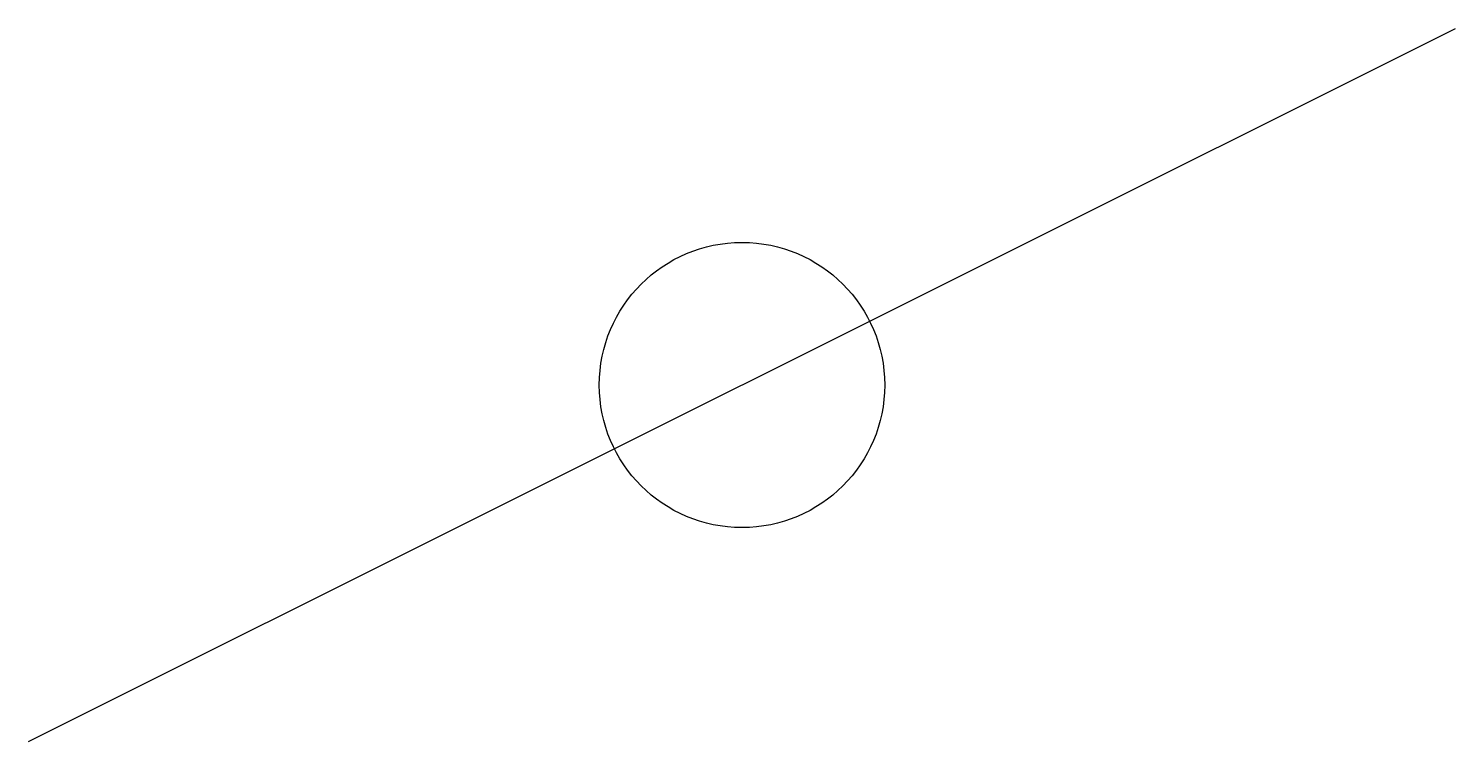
# Model space of a CAD drawing. Header units: inches. Extents: x 0 to 20, y 0 to 10.
import ezdxf

# ---------------------------------------------------------------- set-up
doc = ezdxf.new("R2010")
doc.units = ezdxf.units.IN
doc.layers.add('HIDDENVP', color=1, linetype='Continuous')

msp = doc.modelspace()

# ---------------------------------------------------------------- linework, layer by layer
msp.add_line((0, 0), (20, 10))
at = {"layer": 'HIDDENVP'}
msp.add_circle((10, 5), 2, dxfattribs=at)

doc.saveas('drawing.dxf')
